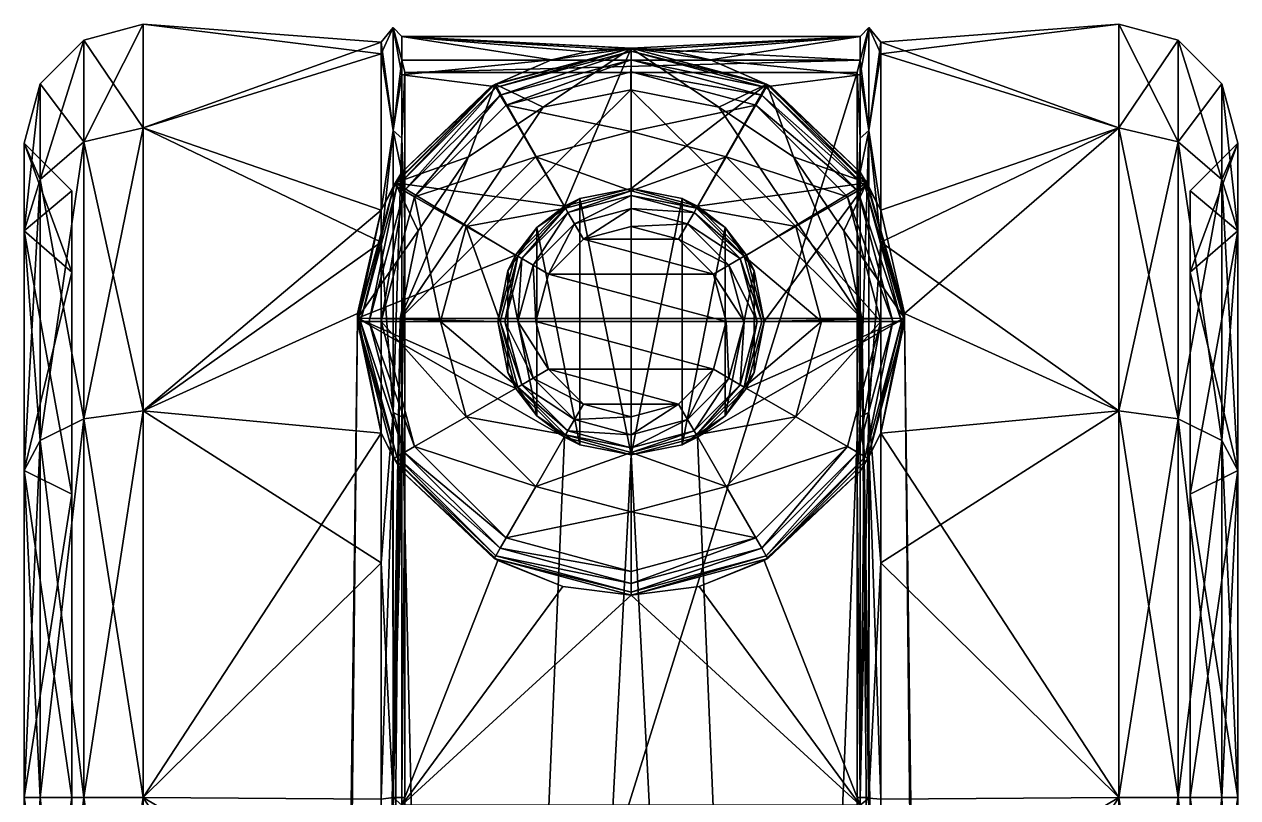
# Model space of a CAD drawing. Extents: x -13.3 to 13.3, y -11.6 to 13.7.
# Drawn here: x -1.004 to 1.004, y 12.441 to 13.72 of the extents above; entities that cross this region are included whole.
import ezdxf

# ---------------------------------------------------------------- set-up
doc = ezdxf.new("R2010")
doc.units = 0
doc.header["$LTSCALE"] = 2
doc.layers.add('AFUCH-3-BSCH', color=4, linetype='Continuous')
doc.layers.add('AFUCH-3-CTPL', color=19, linetype='Continuous')

msp = doc.modelspace()

# ---------------------------------------------------------------- meshes
at = {"layer": 'AFUCH-3-BSCH'}
mesh = msp.add_polyface(dxfattribs=at)
corners = [(-0.1014, 0.9648, 4.9112), (0.382, 13.2333, 4.0265), (-0.382, 13.2333, 4.0265), (-0.0001, 13.6122, 3.992), (-0.1456, 13.5833, 3.9946), (-0.2691, 13.5013, 4.002), (-0.3521, 13.3785, 4.0132), (-0.4911, 1.4132, 4.8831), (-0.0844, 13.432, 3.89), (0, 13.4488, 3.8885), (0.0001, 13.0079, 3.929), (-0.0845, 13.0247, 3.9274), (-0.1559, 13.3842, 3.8944), (-0.156, 13.0726, 3.923), (-0.2037, 13.3127, 3.9009), (-0.2037, 13.1441, 3.9164), (-0.2205, 13.2284, 3.9087), (0, 13.4488, 2.6772), (-0.1102, 13.4193, 2.6772), (-0.1909, 13.3386, 2.6772), (-0.2205, 13.2284, 2.6772), (-0.1909, 13.1181, 2.6772), (-0.1102, 13.0374, 2.6772), (0, 13.0079, 2.6772), (0.6085, 1.2795, 2.6772), (-0.6085, 1.2795, 2.6772), (-0.4527, 13.2343, 2.6772), (-0.3901, 13.4581, 2.6772), (-0.2247, 13.6214, 2.6772), (0, 13.6811, 2.6772), (-0.5792, 1.3129, 3.2287), (-0.5498, 1.3464, 3.7801)]
mesh.append_faces([[corners[k] for k in face] for face in [(8, 11, 12, 12), (12, 13, 14, 14), (23, 25, 22, 22), (22, 26, 21, 21), (21, 26, 20, 20), (20, 26, 19, 19), (19, 27, 18, 18), (18, 29, 17, 17), (26, 30, 2, 2)]], dxfattribs={"vtx0": -1, "vtx1": -1, "vtx2": -1})
mesh.append_faces([[corners[k] for k in face] for face in [(24, 25, 23, 23)]], dxfattribs={"vtx0": -1, "vtx1": -1, "vtx2": -1, "vtx3": -1})
mesh.append_faces([[corners[k] for k in face] for face in [(0, 1, 2, 2), (2, 5, 6, 6), (14, 15, 16, 16), (2, 31, 7, 7)]], dxfattribs={"vtx0": -1, "vtx2": -1})
mesh.append_faces([[corners[k] for k in face] for face in [(2, 3, 4, 4), (12, 11, 13, 13), (14, 13, 15, 15), (22, 25, 26, 26), (19, 26, 27, 27), (18, 27, 28, 28), (18, 28, 29, 29), (2, 30, 31, 31)]], dxfattribs={"vtx0": -1, "vtx2": -1, "vtx3": -1})
mesh.append_faces([[corners[k] for k in face] for face in [(25, 30, 26, 26)]], dxfattribs={"vtx1": -1, "vtx2": -1})
mesh.append_faces([[corners[k] for k in face] for face in [(2, 1, 3, 3), (4, 5, 2, 2), (8, 9, 10, 10), (10, 11, 8, 8)]], dxfattribs={"vtx1": -1, "vtx2": -1, "vtx3": -1})
mesh.append_faces([[corners[k] for k in face] for face in [(2, 7, 0, 0), (17, 9, 8, 8), (17, 8, 18, 18), (18, 8, 12, 12), (18, 12, 19, 19), (19, 12, 14, 14), (19, 14, 20, 20), (20, 14, 16, 16), (20, 16, 15, 15), (20, 15, 21, 21), (21, 15, 13, 13), (21, 13, 22, 22), (22, 13, 11, 11), (22, 11, 23, 23), (23, 11, 10, 10), (3, 29, 4, 4), (4, 29, 28, 28), (4, 28, 5, 5), (5, 28, 27, 27), (5, 27, 6, 6), (6, 27, 26, 26), (6, 26, 2, 2)]], dxfattribs={"vtx2": -1})
mesh = msp.add_polyface(dxfattribs=at)
corners = [(-0.1014, 0.9648, 4.9112), (0.4911, 1.4132, 4.8831), (0.382, 13.2333, 4.0265), (0.3521, 13.3785, 4.0132), (0.2691, 13.5013, 4.002), (0.1455, 13.5834, 3.9946), (-0.0001, 13.6122, 3.992), (0.0001, 13.0079, 3.929), (0, 13.4488, 3.8885), (0.0844, 13.432, 3.89), (0.0845, 13.0247, 3.9274), (0.156, 13.3842, 3.8944), (0.156, 13.0725, 3.923), (0.2037, 13.3127, 3.9009), (0.2037, 13.1441, 3.9164), (0.2205, 13.2283, 3.9087), (0, 13.4488, 2.6772), (0, 13.0079, 2.6772), (0.1102, 13.0374, 2.6772), (0.1909, 13.1181, 2.6772), (0.2205, 13.2284, 2.6772), (0.1909, 13.3386, 2.6772), (0.1102, 13.4193, 2.6772), (0.6085, 1.2795, 2.6772), (0, 13.6811, 2.6772), (0.2247, 13.6214, 2.6772), (0.3901, 13.4581, 2.6772), (0.4527, 13.2343, 2.6772), (0.5498, 1.3464, 3.7801), (0.5792, 1.3129, 3.2287), (0.5932, 1.1888, 3.7299), (0.6375, 1.169, 2.6772)]
mesh.append_faces([[corners[k] for k in face] for face in [(7, 9, 10, 10), (10, 11, 12, 12), (12, 13, 14, 14), (16, 25, 22, 22), (22, 26, 21, 21), (21, 26, 20, 20), (20, 27, 19, 19), (19, 27, 18, 18), (2, 29, 27, 27)]], dxfattribs={"vtx0": -1, "vtx1": -1, "vtx2": -1})
mesh.append_faces([[corners[k] for k in face] for face in [(14, 13, 15, 15), (27, 29, 23, 23), (29, 31, 23, 23)]], dxfattribs={"vtx0": -1, "vtx2": -1})
mesh.append_faces([[corners[k] for k in face] for face in [(2, 4, 5, 5), (2, 5, 6, 6), (7, 8, 9, 9), (10, 9, 11, 11), (12, 11, 13, 13), (23, 17, 18, 18), (16, 24, 25, 25), (22, 25, 26, 26), (20, 26, 27, 27), (18, 27, 23, 23), (2, 28, 29, 29)]], dxfattribs={"vtx0": -1, "vtx2": -1, "vtx3": -1})
mesh.append_faces([[corners[k] for k in face] for face in [(3, 4, 2, 2), (1, 28, 2, 2)]], dxfattribs={"vtx1": -1, "vtx2": -1})
mesh.append_faces([[corners[k] for k in face] for face in [(28, 1, 30, 30)]], dxfattribs={"vtx1": -1, "vtx2": -1, "vtx3": -1})
mesh.append_faces([[corners[k] for k in face] for face in [(9, 8, 16, 16), (17, 7, 10, 10), (17, 10, 18, 18), (18, 10, 12, 12), (18, 12, 19, 19), (19, 12, 14, 14), (19, 14, 20, 20), (20, 14, 15, 15), (20, 15, 13, 13), (20, 13, 21, 21), (21, 13, 11, 11), (21, 11, 22, 22), (22, 11, 9, 9), (22, 9, 16, 16), (2, 27, 3, 3), (3, 27, 26, 26), (3, 26, 4, 4), (4, 26, 25, 25), (4, 25, 5, 5), (5, 25, 24, 24), (5, 24, 6, 6)]], dxfattribs={"vtx2": -1})
mesh.append_faces([[corners[k] for k in face] for face in [(0, 1, 2, 2)]], dxfattribs={"vtx2": -1, "vtx3": -1})
at = {"layer": 'AFUCH-3-CTPL'}
mesh = msp.add_polyface(dxfattribs=at)
corners = [(-0.8071, 13.0807, 0.1517), (-0.9055, 13.0675, 0.1746), (-0.8071, 13.5491, 0.6201), (-0.9055, 13.5262, 0.6333), (-0.8071, 13.7205, 1.2598), (-0.9055, 13.6941, 1.2598), (-0.8071, 13.5491, 1.8996), (-0.9055, 13.5262, 1.8864), (-0.8071, 13.0807, 2.3679), (-0.9055, 13.0675, 2.3451), (-1.0039, 12.9823, 2.1975), (-0.9776, 13.0315, 2.2827), (-1.0039, 13.3786, 1.8012), (-0.9776, 13.4638, 1.8504), (-1.0039, 13.5236, 1.2598), (-0.9776, 13.6221, 1.2598), (-1.0039, 13.3786, 0.7185), (-0.9776, 13.4638, 0.6693), (-1.0039, 12.9823, 0.3222), (-0.9776, 13.0315, 0.237), (-0.4134, 13.6909, 1.5333), (-0.4134, 13.413, 2.0919), (-0.4526, 13.2417, 2.2579), (-0.4134, 13.0437, 2.3885), (-0.4134, 12.8294, 0.0407), (-0.4134, 13.3597, 0.3693), (-0.4134, 13.6716, 0.9097), (-0.9252, 12.9429, 2.1293), (-0.9252, 13.3104, 1.7618), (-0.9252, 13.4449, 1.2598), (-0.9252, 13.3104, 0.7579), (-0.9252, 12.9429, 0.3904)]
mesh.append_faces([[corners[k] for k in face] for face in [(31, 27, 30, 30)]], dxfattribs={"vtx0": -1, "vtx1": -1, "vtx2": -1})
mesh.append_faces([[corners[k] for k in face] for face in [(2, 1, 3, 3), (4, 3, 5, 5), (6, 5, 7, 7), (8, 7, 9, 9), (12, 11, 13, 13), (14, 13, 15, 15), (16, 15, 17, 17), (18, 17, 19, 19), (3, 19, 17, 17), (5, 17, 15, 15), (7, 15, 13, 13), (9, 13, 11, 11), (21, 8, 22, 22), (28, 10, 12, 12), (29, 12, 14, 14), (30, 14, 16, 16), (31, 16, 18, 18), (30, 28, 29, 29)]], dxfattribs={"vtx0": -1, "vtx2": -1})
mesh.append_faces([[corners[k] for k in face] for face in [(30, 27, 28, 28)]], dxfattribs={"vtx0": -1, "vtx2": -1, "vtx3": -1})
mesh.append_faces([[corners[k] for k in face] for face in [(0, 1, 2, 2), (2, 3, 4, 4), (4, 5, 6, 6), (6, 7, 8, 8), (10, 11, 12, 12), (12, 13, 14, 14), (14, 15, 16, 16), (16, 17, 18, 18), (1, 19, 3, 3), (3, 17, 5, 5), (5, 15, 7, 7), (7, 13, 9, 9), (27, 10, 28, 28), (28, 12, 29, 29), (29, 14, 30, 30), (30, 16, 31, 31)]], dxfattribs={"vtx1": -1, "vtx2": -1})
mesh.append_faces([[corners[k] for k in face] for face in [(20, 6, 21, 21), (22, 8, 23, 23), (24, 0, 25, 25), (25, 0, 2, 2), (25, 2, 26, 26), (26, 2, 4, 4), (26, 4, 20, 20), (20, 4, 6, 6)]], dxfattribs={"vtx2": -1})
mesh.append_faces([[corners[k] for k in face] for face in [(21, 6, 8, 8)]], dxfattribs={"vtx2": -1, "vtx3": -1})
mesh = msp.add_polyface(dxfattribs=at)
corners = [(-0.358, 13.435, 2.6378), (-0.3751, 13.4449, 2.6325), (-0.4134, 13.2284, 2.6378), (-0.4331, 13.2284, 2.6325), (-0.358, 13.0217, 2.6378), (-0.3751, 13.0118, 2.6325), (-0.2165, 13.6034, 2.6325), (-0.3921, 13.002, 2.5984), (-0.3875, 13.0046, 2.6181), (-0.4528, 13.2284, 2.5984), (-0.4475, 13.2284, 2.6181), (-0.3921, 13.4547, 2.5984), (-0.3875, 13.4521, 2.6181), (-0.2264, 13.6205, 2.5984), (-0.2237, 13.6159, 2.6181), (-0.374, 12.9669, 0.1368), (-0.3793, 13.0709, 0.1688), (-0.374, 13.3936, 0.4659), (-0.3793, 13.532, 0.6299), (-0.374, 13.6404, 0.9449), (-0.3793, 13.6608, 0.9449), (-0.3937, 13.5445, 0.6227), (-0.3937, 13.7152, 1.2598), (-0.4134, 13.6716, 0.9097), (-0.4134, 13.6909, 1.5333), (-0.3937, 13.0781, 0.1563), (-0.4134, 12.8294, 0.0407), (-0.4134, 13.3597, 0.3693), (-0.3937, 13.5445, 1.897), (-0.4134, 13.413, 2.0919), (-0.3793, 13.4756, 1.9787), (-0.3793, 13.6366, 1.6568), (-0.3793, 13.7001, 1.3026), (-0.4526, 13.2417, 2.2579), (-0.4134, 13.0437, 2.3885), (-0.1318, 13.6615, 1.572), (-0.2307, 13.6179, 1.7092), (-0.2728, 13.0709, 2.6378), (-0.315, 13.2284, 2.6378)]
mesh.append_faces([[corners[k] for k in face] for face in [(4, 37, 2, 2), (2, 38, 0, 0)]], dxfattribs={"vtx0": -1, "vtx1": -1, "vtx2": -1})
mesh.append_faces([[corners[k] for k in face] for face in [(2, 1, 3, 3), (4, 3, 5, 5), (0, 6, 1, 1), (9, 8, 10, 10), (11, 10, 12, 12), (1, 14, 12, 12), (3, 12, 10, 10), (5, 10, 8, 8)]], dxfattribs={"vtx0": -1, "vtx2": -1})
mesh.append_faces([[corners[k] for k in face] for face in [(2, 37, 38, 38)]], dxfattribs={"vtx0": -1, "vtx2": -1, "vtx3": -1})
mesh.append_faces([[corners[k] for k in face] for face in [(0, 1, 2, 2), (2, 3, 4, 4), (7, 8, 9, 9), (9, 10, 11, 11), (11, 12, 13, 13), (1, 12, 3, 3), (3, 10, 5, 5), (16, 25, 18, 18), (31, 35, 32, 32)]], dxfattribs={"vtx1": -1, "vtx2": -1})
mesh.append_faces([[corners[k] for k in face] for face in [(15, 16, 17, 17), (17, 16, 18, 18), (17, 18, 19, 19), (19, 18, 20, 20), (20, 18, 21, 21), (20, 21, 22, 22), (22, 21, 23, 23), (22, 23, 24, 24), (26, 27, 25, 25), (25, 27, 21, 21), (27, 23, 21, 21), (22, 24, 28, 28), (28, 24, 29, 29), (28, 29, 30, 30), (30, 31, 28, 28), (28, 31, 22, 22), (31, 32, 22, 22), (22, 32, 20, 20), (11, 29, 9, 9), (9, 29, 33, 33), (9, 33, 34, 34), (29, 11, 30, 30), (34, 7, 9, 9), (30, 36, 31, 31)]], dxfattribs={"vtx2": -1})
mesh.append_faces([[corners[k] for k in face] for face in [(25, 21, 18, 18)]], dxfattribs={"vtx2": -1, "vtx3": -1})
mesh = msp.add_polyface(dxfattribs=at)
corners = [(0.358, 13.0217, 2.6378), (0.3751, 13.0118, 2.6325), (0.4134, 13.2284, 2.6378), (0.4331, 13.2284, 2.6325), (0.358, 13.435, 2.6378), (0.3751, 13.4449, 2.6325), (0.2264, 13.6205, 2.5984), (0.2237, 13.6159, 2.6181), (0.3921, 13.4547, 2.5984), (0.3875, 13.4521, 2.6181), (0.4528, 13.2284, 2.5984), (0.4475, 13.2284, 2.6181), (0.3921, 13.002, 2.5984), (0.3875, 13.0046, 2.6181), (0.3793, 13.4756, 1.9787), (0.4134, 13.413, 2.0919), (0.3937, 13.5445, 1.897), (0.4134, 13.6909, 1.5333), (0.3937, 13.7152, 1.2598), (0.4134, 13.6716, 0.9097), (0.3937, 13.5445, 0.6227), (0.4134, 13.3597, 0.3693), (0.3937, 13.0781, 0.1563), (0.3793, 13.0709, 0.1688), (0.3793, 13.532, 0.6299), (0.3793, 13.6608, 0.9449), (0.374, 13.6404, 0.9449), (0.374, 13.3936, 0.4659), (0.374, 12.9669, 0.1368), (0.3793, 13.7001, 1.3026), (0.3793, 13.6366, 1.6568), (0.2307, 13.6179, 1.7092), (0.4526, 13.2417, 2.2579), (0.4134, 13.0437, 2.3885), (0.1318, 13.6615, 1.572), (0.315, 13.2284, 2.7953), (0.2728, 13.0709, 2.6378), (0.315, 13.2284, 2.6378), (0.2728, 13.3858, 2.6378)]
mesh.append_faces([[corners[k] for k in face] for face in [(36, 2, 37, 37), (37, 2, 38, 38)]], dxfattribs={"vtx0": -1, "vtx1": -1, "vtx2": -1})
mesh.append_faces([[corners[k] for k in face] for face in [(2, 1, 3, 3), (4, 3, 5, 5), (8, 7, 9, 9), (12, 11, 13, 13), (5, 11, 9, 9), (3, 13, 11, 11), (20, 23, 24, 24), (29, 34, 30, 30), (35, 36, 37, 37)]], dxfattribs={"vtx0": -1, "vtx2": -1})
mesh.append_faces([[corners[k] for k in face] for face in [(36, 0, 2, 2), (38, 2, 4, 4)]], dxfattribs={"vtx0": -1, "vtx2": -1, "vtx3": -1})
mesh.append_faces([[corners[k] for k in face] for face in [(0, 1, 2, 2), (2, 3, 4, 4), (6, 7, 8, 8), (8, 9, 10, 10), (10, 11, 12, 12), (3, 11, 5, 5), (1, 13, 3, 3), (22, 23, 20, 20)]], dxfattribs={"vtx1": -1, "vtx2": -1})
mesh.append_faces([[corners[k] for k in face] for face in [(14, 15, 16, 16), (16, 15, 17, 17), (16, 17, 18, 18), (18, 17, 19, 19), (18, 19, 20, 20), (20, 19, 21, 21), (20, 21, 22, 22), (20, 24, 25, 25), (25, 24, 26, 26), (26, 24, 27, 27), (27, 24, 23, 23), (27, 23, 28, 28), (20, 25, 18, 18), (18, 25, 29, 29), (18, 29, 30, 30), (18, 30, 16, 16), (16, 30, 14, 14), (31, 6, 14, 14), (14, 6, 8, 8), (14, 8, 15, 15), (15, 8, 32, 32), (32, 10, 33, 33), (33, 10, 12, 12), (30, 31, 14, 14)]], dxfattribs={"vtx2": -1})
mesh = msp.add_polyface(dxfattribs=at)
corners = [(0.4528, 13.2284, 2.5984), (0.3875, 13.4521, 2.6181), (0.4475, 13.2284, 2.6181), (0.8071, 13.0807, 2.3679), (0.9055, 13.0675, 2.3451), (0.8071, 13.5491, 1.8996), (0.9055, 13.5262, 1.8864), (0.8071, 13.7205, 1.2598), (0.9055, 13.6941, 1.2598), (0.8071, 13.5491, 0.6201), (0.9055, 13.5262, 0.6333), (0.8071, 13.0807, 0.1517), (0.9055, 13.0675, 0.1746), (1.0039, 12.9823, 0.3222), (0.9776, 13.0315, 0.237), (1.0039, 13.3786, 0.7185), (0.9776, 13.4638, 0.6693), (1.0039, 13.5236, 1.2598), (0.9776, 13.6221, 1.2598), (1.0039, 13.3786, 1.8012), (0.9776, 13.4638, 1.8504), (1.0039, 12.9823, 2.1975), (0.9776, 13.0315, 2.2827), (0.9252, 12.9429, 0.3904), (0.9252, 13.3104, 0.7579), (0.9252, 13.4449, 1.2598), (0.9252, 13.3104, 1.7618), (0.9252, 12.9429, 2.1293), (0.4134, 13.0437, 2.3885), (0.4526, 13.2417, 2.2579), (0.4134, 13.413, 2.0919), (0.4134, 13.6909, 1.5333), (0.4134, 13.6716, 0.9097), (0.4134, 13.3597, 0.3693), (0.3921, 13.4547, 2.5984)]
mesh.append_faces([[corners[k] for k in face] for face in [(27, 23, 26, 26)]], dxfattribs={"vtx0": -1, "vtx1": -1, "vtx2": -1})
mesh.append_faces([[corners[k] for k in face] for face in [(0, 1, 2, 2), (5, 4, 6, 6), (7, 6, 8, 8), (9, 8, 10, 10), (11, 10, 12, 12), (15, 14, 16, 16), (17, 16, 18, 18), (19, 18, 20, 20), (21, 20, 22, 22), (6, 22, 20, 20), (8, 20, 18, 18), (10, 18, 16, 16), (12, 16, 14, 14), (24, 13, 15, 15), (25, 15, 17, 17), (26, 17, 19, 19), (27, 19, 21, 21), (29, 5, 30, 30), (26, 24, 25, 25)]], dxfattribs={"vtx0": -1, "vtx2": -1})
mesh.append_faces([[corners[k] for k in face] for face in [(26, 23, 24, 24)]], dxfattribs={"vtx0": -1, "vtx2": -1, "vtx3": -1})
mesh.append_faces([[corners[k] for k in face] for face in [(3, 4, 5, 5), (5, 6, 7, 7), (7, 8, 9, 9), (9, 10, 11, 11), (13, 14, 15, 15), (15, 16, 17, 17), (17, 18, 19, 19), (19, 20, 21, 21), (4, 22, 6, 6), (6, 20, 8, 8), (8, 18, 10, 10), (10, 16, 12, 12), (23, 13, 24, 24), (24, 15, 25, 25), (25, 17, 26, 26), (26, 19, 27, 27)]], dxfattribs={"vtx1": -1, "vtx2": -1})
mesh.append_faces([[corners[k] for k in face] for face in [(28, 3, 29, 29), (30, 5, 31, 31), (31, 5, 7, 7), (31, 7, 32, 32), (32, 7, 9, 9), (32, 9, 33, 33), (33, 9, 11, 11), (29, 34, 0, 0)]], dxfattribs={"vtx2": -1})
mesh.append_faces([[corners[k] for k in face] for face in [(29, 3, 5, 5)]], dxfattribs={"vtx2": -1, "vtx3": -1})
mesh = msp.add_polyface(dxfattribs=at)
corners = [(0, 13.6417, 2.6378), (0, 13.6614, 2.6325), (-0.2067, 13.5864, 2.6378), (-0.2165, 13.6034, 2.6325), (-0.358, 13.435, 2.6378), (-0.2264, 13.6205, 2.5984), (-0.3875, 13.4521, 2.6181), (-0.2237, 13.6159, 2.6181), (0, 13.6811, 2.5984), (0, 13.6758, 2.6181), (-0.3751, 13.4449, 2.6325), (-0.3793, 13.4756, 1.9787), (-0.3921, 13.4547, 2.5984), (-0.2307, 13.6179, 1.7092), (-0.1318, 13.6615, 1.572), (-0.0739, 13.675, 1.5132), (-0.0388, 13.6794, 1.4908), (0, 13.6811, 1.4817), (-0.3793, 13.7001, 1.3026), (-0.3793, 13.6366, 1.6568), (-0.3793, 13.6608, 0.9449), (0.3793, 13.6608, 0.9449), (-0.374, 13.6404, 0.9449), (0, 13.5433, 2.7953), (0, 13.5433, 2.6378), (-0.1575, 13.5011, 2.7953), (-0.1575, 13.5011, 2.6378), (-0.2728, 13.3858, 2.7953), (-0.2728, 13.3858, 2.6378), (-0.1875, 13.3366, 3.6024), (-0.1807, 13.3327, 3.6319), (-0.1083, 13.4159, 3.6024), (-0.1043, 13.409, 3.6319), (0, 13.4449, 3.6024), (0, 13.437, 3.6319), (0, 13.3858, 3.6614), (0, 13.4154, 3.6535), (-0.0787, 13.3647, 3.6614), (-0.0935, 13.3903, 3.6535), (-0.162, 13.3219, 3.6535), (-0.1875, 13.3366, 2.7953), (-0.1083, 13.4159, 2.7953), (0, 13.4449, 2.7953), (0.0787, 13.3647, 3.6614)]
mesh.append_faces([[corners[k] for k in face] for face in [(24, 2, 26, 26), (42, 25, 41, 41)]], dxfattribs={"vtx0": -1, "vtx1": -1, "vtx2": -1})
mesh.append_faces([[corners[k] for k in face] for face in [(2, 1, 3, 3), (5, 6, 7, 7), (8, 7, 9, 9), (3, 9, 7, 7), (18, 14, 15, 15), (25, 24, 26, 26), (27, 26, 28, 28), (31, 30, 32, 32), (33, 32, 34, 34), (37, 36, 38, 38), (32, 39, 38, 38), (34, 38, 36, 36), (41, 29, 31, 31), (42, 31, 33, 33), (37, 43, 35, 35)]], dxfattribs={"vtx0": -1, "vtx2": -1})
mesh.append_faces([[corners[k] for k in face] for face in [(4, 28, 26, 26), (24, 0, 2, 2), (26, 2, 4, 4), (42, 23, 25, 25), (41, 25, 27, 27)]], dxfattribs={"vtx0": -1, "vtx2": -1, "vtx3": -1})
mesh.append_faces([[corners[k] for k in face] for face in [(0, 1, 2, 2), (2, 3, 4, 4), (5, 7, 8, 8), (1, 9, 3, 3), (3, 7, 10, 10), (20, 21, 22, 22), (23, 24, 25, 25), (25, 26, 27, 27), (29, 30, 31, 31), (31, 32, 33, 33), (35, 36, 37, 37), (32, 38, 34, 34), (40, 29, 41, 41), (41, 31, 42, 42)]], dxfattribs={"vtx1": -1, "vtx2": -1})
mesh.append_faces([[corners[k] for k in face] for face in [(11, 12, 5, 5), (11, 5, 13, 13), (13, 5, 14, 14), (14, 5, 8, 8), (14, 8, 15, 15), (15, 8, 16, 16), (16, 8, 17, 17), (18, 15, 16, 16), (19, 13, 14, 14), (16, 17, 18, 18)]], dxfattribs={"vtx2": -1})
mesh = msp.add_polyface(dxfattribs=at)
corners = [(0.358, 13.435, 2.6378), (0.3751, 13.4449, 2.6325), (0.2067, 13.5864, 2.6378), (0.2165, 13.6034, 2.6325), (0, 13.6417, 2.6378), (0, 13.6614, 2.6325), (0, 13.6811, 2.5984), (0, 13.6758, 2.6181), (0.2264, 13.6205, 2.5984), (0.2237, 13.6159, 2.6181), (0.3875, 13.4521, 2.6181), (0, 13.6811, 1.4817), (0.0388, 13.6794, 1.4908), (0.0739, 13.675, 1.5132), (0.1318, 13.6615, 1.572), (0.2307, 13.6179, 1.7092), (-0.3793, 13.6608, 0.9449), (-0.3793, 13.7001, 1.3026), (0.3793, 13.6608, 0.9449), (0.3793, 13.7001, 1.3026), (0.3793, 13.6366, 1.6568), (-0.374, 13.6404, 0.9449), (0.374, 13.6404, 0.9449), (0.2728, 13.3858, 2.7953), (0.2728, 13.3858, 2.6378), (0.1575, 13.5011, 2.7953), (0.1575, 13.5011, 2.6378), (0, 13.5433, 2.7953), (0, 13.5433, 2.6378), (0, 13.4449, 3.6024), (0, 13.437, 3.6319), (0.1083, 13.4159, 3.6024), (0.1043, 13.409, 3.6319), (0.1875, 13.3366, 3.6024), (0.0787, 13.3647, 3.6614), (0.0935, 13.3903, 3.6535), (0, 13.3858, 3.6614), (0, 13.4154, 3.6535), (0, 13.4449, 2.7953), (0.1083, 13.4159, 2.7953), (0.1875, 13.3366, 2.7953)]
mesh.append_faces([[corners[k] for k in face] for face in [(24, 0, 26, 26), (26, 2, 28, 28), (40, 23, 39, 39), (39, 25, 38, 38)]], dxfattribs={"vtx0": -1, "vtx1": -1, "vtx2": -1})
mesh.append_faces([[corners[k] for k in face] for face in [(2, 1, 3, 3), (4, 3, 5, 5), (8, 7, 9, 9), (3, 10, 9, 9), (5, 9, 7, 7), (18, 17, 19, 19), (25, 24, 26, 26), (27, 26, 28, 28), (31, 30, 32, 32), (36, 35, 37, 37), (32, 37, 35, 35), (39, 29, 31, 31)]], dxfattribs={"vtx0": -1, "vtx2": -1})
mesh.append_faces([[corners[k] for k in face] for face in [(21, 18, 22, 22), (26, 0, 2, 2), (28, 2, 4, 4), (39, 23, 25, 25), (38, 25, 27, 27)]], dxfattribs={"vtx0": -1, "vtx2": -1, "vtx3": -1})
mesh.append_faces([[corners[k] for k in face] for face in [(0, 1, 2, 2), (2, 3, 4, 4), (6, 7, 8, 8), (1, 10, 3, 3), (3, 9, 5, 5), (16, 17, 18, 18), (23, 24, 25, 25), (25, 26, 27, 27), (29, 30, 31, 31), (31, 32, 33, 33), (34, 35, 36, 36), (30, 37, 32, 32), (38, 29, 39, 39), (39, 31, 40, 40)]], dxfattribs={"vtx1": -1, "vtx2": -1})
mesh.append_faces([[corners[k] for k in face] for face in [(11, 6, 12, 12), (12, 6, 13, 13), (13, 6, 14, 14), (14, 6, 8, 8), (14, 8, 15, 15), (19, 17, 11, 11), (19, 11, 12, 12), (12, 13, 19, 19), (20, 14, 15, 15)]], dxfattribs={"vtx2": -1})
mesh.append_faces([[corners[k] for k in face] for face in [(19, 13, 14, 14)]], dxfattribs={"vtx2": -1, "vtx3": -1})
mesh = msp.add_polyface(dxfattribs=at)
corners = [(-0.358, 13.0217, 2.6378), (-0.3751, 13.0118, 2.6325), (-0.2067, 12.8704, 2.6378), (-0.2165, 12.8533, 2.6325), (0, 12.815, 2.6378), (0, 12.7953, 2.6325), (0, 12.7756, 2.5984), (0, 12.7809, 2.6181), (-0.2264, 12.8363, 2.5984), (-0.2237, 12.8408, 2.6181), (-0.3921, 13.002, 2.5984), (-0.3875, 13.0046, 2.6181), (-0.374, 11.915, 0.1368), (-0.3793, 12.441), (-0.374, 12.441, 0.0197), (-0.374, 12.9669, 0.1368), (-0.3793, 13.0709, 0.1688), (0, 12.7756, 2.4744), (-0.1129, 12.79, 2.4704), (-0.2205, 12.833, 2.4571), (-0.3793, 12.9811, 2.398), (-0.3793, 12.4281, 2.5196), (-0.374, 13.6404, 0.9449), (0.374, 13.6404, 0.9449), (-0.374, 11.2415, 0.9449), (-0.2728, 13.0709, 2.7953), (-0.2728, 13.0709, 2.6378), (-0.1575, 12.9556, 2.7953), (-0.1575, 12.9556, 2.6378), (0, 12.9134, 2.7953), (0, 12.9134, 2.6378), (-0.374, 11.4883, 0.4659), (-0.374, 13.3936, 0.4659), (0, 13.0118, 3.6024), (0.1043, 13.0477, 3.6319), (0, 13.0197, 3.6319), (-0.1083, 13.0408, 3.6024), (-0.1043, 13.0477, 3.6319), (0.0935, 13.0664, 3.6535), (0, 13.0413, 3.6535), (0, 13.0118, 2.7953), (-0.1083, 13.0408, 2.7953)]
mesh.append_faces([[corners[k] for k in face] for face in [(22, 23, 24, 24), (26, 0, 28, 28), (28, 2, 30, 30), (22, 31, 32, 32), (32, 31, 15, 15), (41, 27, 40, 40)]], dxfattribs={"vtx0": -1, "vtx1": -1, "vtx2": -1})
mesh.append_faces([[corners[k] for k in face] for face in [(2, 1, 3, 3), (4, 3, 5, 5), (8, 7, 9, 9), (10, 9, 11, 11), (3, 11, 9, 9), (5, 9, 7, 7), (27, 26, 28, 28), (29, 28, 30, 30), (15, 12, 14, 14), (33, 34, 35, 35), (36, 35, 37, 37), (35, 38, 39, 39), (41, 33, 36, 36)]], dxfattribs={"vtx0": -1, "vtx2": -1})
mesh.append_faces([[corners[k] for k in face] for face in [(28, 0, 2, 2), (30, 2, 4, 4), (41, 25, 27, 27), (40, 27, 29, 29)]], dxfattribs={"vtx0": -1, "vtx2": -1, "vtx3": -1})
mesh.append_faces([[corners[k] for k in face] for face in [(0, 1, 2, 2), (2, 3, 4, 4), (6, 7, 8, 8), (8, 9, 10, 10), (1, 11, 3, 3), (3, 9, 5, 5), (25, 26, 27, 27), (27, 28, 29, 29), (24, 31, 22, 22), (33, 35, 36, 36), (35, 39, 37, 37), (40, 33, 41, 41)]], dxfattribs={"vtx1": -1, "vtx2": -1})
mesh.append_faces([[corners[k] for k in face] for face in [(12, 13, 14, 14), (14, 13, 15, 15), (15, 13, 16, 16), (17, 6, 18, 18), (18, 6, 8, 8), (18, 8, 19, 19), (19, 8, 20, 20), (20, 8, 10, 10), (20, 21, 19, 19), (19, 21, 18, 18), (18, 21, 17, 17)]], dxfattribs={"vtx2": -1})
mesh = msp.add_polyface(dxfattribs=at)
corners = [(0.3937, 12.441, -0.0144), (0.4134, 12.2067, 0.0019), (0.3937, 11.8038, 0.1563), (0.4134, 11.6397, 0.2622), (0.3937, 11.3374, 1.897), (0.4134, 11.3732, 1.9649), (0.3937, 11.8038, 2.3634), (0.4134, 11.8335, 2.386), (0.3937, 12.4396, 2.5341), (0.3793, 12.4281, 2.5196), (0.3793, 11.8777, 2.3868), (0.3793, 11.441, 2.0262), (0.3937, 11.3374, 0.6227), (0.3793, 11.3499, 0.6299), (0.3793, 11.811, 0.1688), (0.374, 11.915, 0.1368), (0.3793, 12.441), (0.374, 11.4883, 0.4659), (0.8071, 12.441, -0.0197), (0.9055, 12.441, 0.0067), (0.8071, 11.8012, 0.1517), (0.9055, 11.8144, 0.1746), (0.8071, 11.3328, 0.6201), (0.8071, 11.3328, 1.8996), (0.9055, 11.3557, 1.8864), (0.8071, 11.8012, 2.3679), (0.9055, 11.8144, 2.3451), (0.8071, 12.441, 2.5394), (1.0039, 11.8996, 2.1975), (0.9776, 12.441, 2.4409), (0.9776, 11.8504, 2.2827), (1.0039, 11.5033, 1.8012), (1.0039, 11.5033, 0.7185), (0.9776, 11.4181, 0.6693), (1.0039, 11.8996, 0.3222), (0.9776, 11.8504, 0.237), (0.9776, 12.441, 0.0787), (0.9055, 11.3557, 0.6333), (0.9776, 11.4181, 1.8504), (0.9055, 12.441, 2.513), (0.9252, 11.939, 2.1293), (1.0039, 12.441, 2.3425), (0.9252, 11.5715, 1.7618), (0.9252, 11.5715, 0.7579), (0.9252, 11.939, 0.3904), (-0.3793, 12.4281, 2.5196), (0.374, 11.2415, 0.9449), (0.374, 13.6404, 0.9449), (0.374, 12.9669, 0.1368), (-0.374, 11.2415, 0.9449)]
mesh.append_faces([[corners[k] for k in face] for face in [(44, 40, 43, 43)]], dxfattribs={"vtx0": -1, "vtx1": -1, "vtx2": -1})
mesh.append_faces([[corners[k] for k in face] for face in [(2, 13, 14, 14), (20, 19, 21, 21), (25, 24, 26, 26), (28, 29, 30, 30), (34, 33, 35, 35), (21, 36, 35, 35), (26, 38, 30, 30), (40, 41, 28, 28), (42, 28, 31, 31), (44, 32, 34, 34)]], dxfattribs={"vtx0": -1, "vtx2": -1})
mesh.append_faces([[corners[k] for k in face] for face in [(43, 40, 42, 42), (48, 15, 17, 17), (49, 47, 46, 46)]], dxfattribs={"vtx0": -1, "vtx2": -1, "vtx3": -1})
mesh.append_faces([[corners[k] for k in face] for face in [(12, 13, 2, 2), (2, 14, 0, 0), (18, 19, 20, 20), (20, 21, 22, 22), (23, 24, 25, 25), (25, 26, 27, 27), (28, 30, 31, 31), (32, 33, 34, 34), (19, 36, 21, 21), (21, 35, 37, 37), (24, 38, 26, 26), (26, 30, 39, 39), (40, 28, 42, 42), (43, 32, 44, 44), (9, 45, 10, 10), (46, 47, 17, 17)]], dxfattribs={"vtx1": -1, "vtx2": -1})
mesh.append_faces([[corners[k] for k in face] for face in [(0, 1, 2, 2), (2, 1, 3, 3), (4, 5, 6, 6), (6, 5, 7, 7), (6, 7, 8, 8), (8, 9, 10, 10), (8, 10, 6, 6), (6, 10, 11, 11), (15, 16, 14, 14), (15, 14, 17, 17), (1, 18, 20, 20), (1, 20, 3, 3), (5, 23, 25, 25), (5, 25, 7, 7), (7, 25, 27, 27)]], dxfattribs={"vtx2": -1})
mesh = msp.add_polyface(dxfattribs=at)
corners = [(0, 12.815, 2.6378), (0, 12.7953, 2.6325), (0.2067, 12.8704, 2.6378), (0.2165, 12.8533, 2.6325), (0.358, 13.0217, 2.6378), (0.3751, 13.0118, 2.6325), (0.3921, 13.002, 2.5984), (0.3875, 13.0046, 2.6181), (0.2264, 12.8363, 2.5984), (0.2237, 12.8408, 2.6181), (0, 12.7756, 2.5984), (0, 12.7809, 2.6181), (0.386, 12.9918, 2.4025), (0.3793, 12.9811, 2.398), (0.3793, 12.4281, 2.5196), (0.3937, 12.441, -0.0144), (0.3793, 11.811, 0.1688), (0.3793, 12.441), (0.3937, 13.0781, 0.1563), (0.3793, 13.0709, 0.1688), (0.374, 12.9669, 0.1368), (0.374, 12.441, 0.0197), (0.374, 11.915, 0.1368), (0.2205, 12.833, 2.4571), (0.1129, 12.79, 2.4704), (0, 12.7756, 2.4744), (-0.3793, 12.4281, 2.5196), (0.374, 11.4883, 0.4659), (0.374, 13.6404, 0.9449), (0.374, 13.3936, 0.4659), (0, 12.9134, 2.7953), (0, 12.9134, 2.6378), (0.1575, 12.9556, 2.7953), (0.1575, 12.9556, 2.6378), (0.2728, 13.0709, 2.7953), (0.2728, 13.0709, 2.6378), (0.1083, 13.0408, 3.6024), (0.1043, 13.0477, 3.6319), (0, 13.0118, 3.6024), (0.0935, 13.0664, 3.6535), (0, 13.0197, 3.6319), (0.1083, 13.0408, 2.7953), (0, 13.0118, 2.7953)]
mesh.append_faces([[corners[k] for k in face] for face in [(31, 2, 33, 33), (33, 4, 35, 35), (42, 32, 41, 41)]], dxfattribs={"vtx0": -1, "vtx1": -1, "vtx2": -1})
mesh.append_faces([[corners[k] for k in face] for face in [(2, 1, 3, 3), (4, 3, 5, 5), (8, 7, 9, 9), (10, 9, 11, 11), (3, 11, 9, 9), (5, 9, 7, 7), (15, 16, 17, 17), (18, 17, 19, 19), (32, 31, 33, 33), (34, 33, 35, 35), (42, 36, 38, 38)]], dxfattribs={"vtx0": -1, "vtx2": -1})
mesh.append_faces([[corners[k] for k in face] for face in [(27, 28, 29, 29), (27, 29, 20, 20), (31, 0, 2, 2), (33, 2, 4, 4), (42, 30, 32, 32), (41, 32, 34, 34)]], dxfattribs={"vtx0": -1, "vtx2": -1, "vtx3": -1})
mesh.append_faces([[corners[k] for k in face] for face in [(0, 1, 2, 2), (2, 3, 4, 4), (6, 7, 8, 8), (8, 9, 10, 10), (1, 11, 3, 3), (3, 9, 5, 5), (21, 22, 20, 20), (30, 31, 32, 32), (32, 33, 34, 34), (36, 37, 38, 38), (37, 39, 40, 40), (41, 36, 42, 42)]], dxfattribs={"vtx1": -1, "vtx2": -1})
mesh.append_faces([[corners[k] for k in face] for face in [(12, 13, 14, 14), (20, 19, 17, 17), (20, 17, 21, 21), (21, 17, 22, 22), (13, 6, 8, 8), (13, 8, 23, 23), (23, 8, 24, 24), (24, 8, 10, 10), (24, 10, 25, 25), (25, 26, 14, 14), (25, 14, 24, 24), (24, 14, 23, 23), (23, 14, 13, 13)]], dxfattribs={"vtx2": -1})
mesh = msp.add_polyface(dxfattribs=at)
corners = [(-0.2728, 13.3858, 2.7953), (-0.2728, 13.3858, 2.6378), (-0.315, 13.2284, 2.7953), (-0.315, 13.2284, 2.6378), (-0.2728, 13.0709, 2.7953), (-0.2728, 13.0709, 2.6378), (-0.358, 13.435, 2.6378), (-0.1083, 13.0408, 3.6024), (-0.1043, 13.0477, 3.6319), (-0.1875, 13.1201, 3.6024), (-0.1807, 13.124, 3.6319), (-0.2165, 13.2284, 3.6024), (-0.2086, 13.2284, 3.6319), (-0.1875, 13.3366, 3.6024), (-0.1807, 13.3327, 3.6319), (-0.0787, 13.3647, 3.6614), (-0.0935, 13.3903, 3.6535), (-0.1364, 13.3071, 3.6614), (-0.162, 13.3219, 3.6535), (-0.1575, 13.2284, 3.6614), (-0.187, 13.2284, 3.6535), (-0.1364, 13.1496, 3.6614), (-0.162, 13.1348, 3.6535), (-0.0787, 13.092, 3.6614), (-0.0935, 13.0664, 3.6535), (0, 13.0709, 3.6614), (0, 13.0413, 3.6535), (-0.1043, 13.409, 3.6319), (-0.1875, 13.1201, 2.7953), (-0.2165, 13.2284, 2.7953), (-0.1875, 13.3366, 2.7953), (-0.1083, 13.0408, 2.7953), (-0.1083, 13.4159, 2.7953), (0.1575, 13.2284, 3.6614), (0.1364, 13.1496, 3.6614), (0.0787, 13.092, 3.6614), (0.1364, 13.3071, 3.6614)]
mesh.append_faces([[corners[k] for k in face] for face in [(32, 0, 30, 30), (30, 0, 29, 29), (29, 2, 28, 28), (28, 4, 31, 31), (17, 36, 15, 15)]], dxfattribs={"vtx0": -1, "vtx1": -1, "vtx2": -1})
mesh.append_faces([[corners[k] for k in face] for face in [(2, 1, 3, 3), (4, 3, 5, 5), (9, 8, 10, 10), (11, 10, 12, 12), (13, 12, 14, 14), (17, 16, 18, 18), (19, 18, 20, 20), (21, 20, 22, 22), (23, 22, 24, 24), (25, 24, 26, 26), (14, 20, 18, 18), (8, 26, 24, 24), (10, 24, 22, 22), (12, 22, 20, 20), (29, 9, 11, 11), (30, 11, 13, 13), (28, 7, 9, 9)]], dxfattribs={"vtx0": -1, "vtx2": -1})
mesh.append_faces([[corners[k] for k in face] for face in [(6, 3, 1, 1), (29, 0, 2, 2), (28, 2, 4, 4), (33, 17, 19, 19), (34, 19, 21, 21), (35, 21, 23, 23)]], dxfattribs={"vtx0": -1, "vtx2": -1, "vtx3": -1})
mesh.append_faces([[corners[k] for k in face] for face in [(0, 1, 2, 2), (2, 3, 4, 4), (7, 8, 9, 9), (9, 10, 11, 11), (11, 12, 13, 13), (15, 16, 17, 17), (17, 18, 19, 19), (19, 20, 21, 21), (21, 22, 23, 23), (23, 24, 25, 25), (12, 20, 14, 14), (14, 18, 27, 27), (8, 24, 10, 10), (10, 22, 12, 12), (28, 9, 29, 29), (29, 11, 30, 30), (31, 7, 28, 28)]], dxfattribs={"vtx1": -1, "vtx2": -1})
mesh = msp.add_polyface(dxfattribs=at)
corners = [(0.2728, 13.0709, 2.7953), (0.2728, 13.0709, 2.6378), (0.315, 13.2284, 2.7953), (0.315, 13.2284, 2.6378), (0.2728, 13.3858, 2.7953), (0.2728, 13.3858, 2.6378), (0.1875, 13.3366, 3.6024), (0.1807, 13.3327, 3.6319), (0.2165, 13.2284, 3.6024), (0.2086, 13.2284, 3.6319), (0.1875, 13.1201, 3.6024), (0.1807, 13.124, 3.6319), (0.1083, 13.0408, 3.6024), (0.1043, 13.0477, 3.6319), (0.1043, 13.409, 3.6319), (0.1364, 13.1496, 3.6614), (0.162, 13.1348, 3.6535), (0.1575, 13.2284, 3.6614), (0.187, 13.2284, 3.6535), (0.1364, 13.3071, 3.6614), (0.162, 13.3219, 3.6535), (0.0787, 13.3647, 3.6614), (0.0935, 13.3903, 3.6535), (0, 13.0709, 3.6614), (0, 13.0413, 3.6535), (0.0787, 13.092, 3.6614), (0.0935, 13.0664, 3.6535), (0.1875, 13.3366, 2.7953), (0.1083, 13.4159, 3.6024), (0.2165, 13.2284, 2.7953), (0.1875, 13.1201, 2.7953), (0.1083, 13.0408, 2.7953), (-0.1364, 13.3071, 3.6614), (-0.1575, 13.2284, 3.6614), (-0.1364, 13.1496, 3.6614), (-0.0787, 13.092, 3.6614), (-0.0787, 13.3647, 3.6614)]
mesh.append_faces([[corners[k] for k in face] for face in [(4, 27, 2, 2), (31, 0, 30, 30), (19, 32, 17, 17), (17, 33, 15, 15), (15, 34, 25, 25)]], dxfattribs={"vtx0": -1, "vtx1": -1, "vtx2": -1})
mesh.append_faces([[corners[k] for k in face] for face in [(4, 3, 5, 5), (8, 7, 9, 9), (10, 9, 11, 11), (12, 11, 13, 13), (6, 14, 7, 7), (17, 16, 18, 18), (19, 18, 20, 20), (21, 20, 22, 22), (25, 24, 26, 26), (15, 26, 16, 16), (7, 22, 20, 20), (9, 20, 18, 18), (11, 18, 16, 16), (13, 16, 26, 26), (27, 28, 6, 6), (29, 6, 8, 8), (30, 8, 10, 10), (31, 10, 12, 12), (25, 35, 23, 23)]], dxfattribs={"vtx0": -1, "vtx2": -1})
mesh.append_faces([[corners[k] for k in face] for face in [(2, 27, 29, 29), (2, 29, 30, 30), (30, 0, 2, 2), (36, 19, 21, 21)]], dxfattribs={"vtx0": -1, "vtx2": -1, "vtx3": -1})
mesh.append_faces([[corners[k] for k in face] for face in [(0, 1, 2, 2), (2, 3, 4, 4), (6, 7, 8, 8), (8, 9, 10, 10), (10, 11, 12, 12), (15, 16, 17, 17), (17, 18, 19, 19), (19, 20, 21, 21), (23, 24, 25, 25), (25, 26, 15, 15), (14, 22, 7, 7), (7, 20, 9, 9), (9, 18, 11, 11), (11, 16, 13, 13), (27, 6, 29, 29), (29, 8, 30, 30), (30, 10, 31, 31)]], dxfattribs={"vtx1": -1, "vtx2": -1})
mesh = msp.add_polyface(dxfattribs=at)
corners = [(0.3937, 13.0781, 0.1563), (0.4134, 13.3597, 0.3693), (0.4134, 12.8294, 0.0407), (0.3937, 12.441, -0.0144), (0.4134, 12.2067, 0.0019), (0.3937, 12.4396, 2.5341), (0.4134, 11.8335, 2.386), (0.4134, 12.4383, 2.5394), (0.3941, 13.0056, 2.4025), (0.4134, 13.0437, 2.3885), (0.386, 12.9918, 2.4025), (0.3793, 12.4281, 2.5196), (0.3793, 12.441), (0.8071, 13.0807, 0.1517), (0.9055, 13.0675, 0.1746), (0.8071, 12.441, -0.0197), (0.9055, 12.441, 0.0067), (0.8071, 12.441, 2.5394), (0.9055, 11.8144, 2.3451), (0.9055, 12.441, 2.513), (0.8071, 13.0807, 2.3679), (0.9055, 13.0675, 2.3451), (1.0039, 11.8996, 0.3222), (0.9776, 11.8504, 0.237), (1.0039, 12.441, 0.1772), (0.9776, 12.441, 0.0787), (1.0039, 12.9823, 0.3222), (0.9776, 13.0315, 0.237), (1.0039, 12.9823, 2.1975), (0.9776, 13.0315, 2.2827), (1.0039, 12.441, 2.3425), (0.9776, 12.441, 2.4409), (1.0039, 11.8996, 2.1975), (0.9776, 11.8504, 2.2827), (0.9252, 12.9429, 2.1293), (0.9252, 12.441, 2.2638), (0.9252, 11.939, 2.1293), (0.9252, 11.939, 0.3904), (0.9252, 12.441, 0.2559), (0.9252, 12.9429, 0.3904), (0.3921, 13.002, 2.5984), (0.3793, 12.9811, 2.398)]
mesh.append_faces([[corners[k] for k in face] for face in [(36, 37, 35, 35), (35, 38, 34, 34)]], dxfattribs={"vtx0": -1, "vtx1": -1, "vtx2": -1})
mesh.append_faces([[corners[k] for k in face] for face in [(15, 14, 16, 16), (17, 18, 19, 19), (20, 19, 21, 21), (24, 23, 25, 25), (26, 25, 27, 27), (30, 29, 31, 31), (21, 31, 29, 29), (16, 27, 25, 25), (19, 33, 31, 31), (35, 28, 30, 30), (38, 22, 24, 24), (39, 24, 26, 26)]], dxfattribs={"vtx0": -1, "vtx2": -1})
mesh.append_faces([[corners[k] for k in face] for face in [(35, 37, 38, 38), (34, 38, 39, 39)]], dxfattribs={"vtx0": -1, "vtx2": -1, "vtx3": -1})
mesh.append_faces([[corners[k] for k in face] for face in [(3, 12, 0, 0), (13, 14, 15, 15), (17, 19, 20, 20), (22, 23, 24, 24), (24, 25, 26, 26), (28, 29, 30, 30), (30, 31, 32, 32), (19, 31, 21, 21), (14, 27, 16, 16), (34, 28, 35, 35), (35, 30, 36, 36), (37, 22, 38, 38), (38, 24, 39, 39)]], dxfattribs={"vtx1": -1, "vtx2": -1})
mesh.append_faces([[corners[k] for k in face] for face in [(0, 1, 2, 2), (0, 2, 3, 3), (3, 2, 4, 4), (5, 6, 7, 7), (5, 7, 8, 8), (8, 7, 9, 9), (8, 10, 5, 5), (5, 10, 11, 11), (7, 17, 9, 9), (9, 17, 20, 20), (1, 13, 2, 2), (2, 13, 15, 15), (2, 15, 4, 4), (6, 17, 7, 7), (9, 40, 8, 8), (8, 40, 10, 10), (10, 40, 41, 41)]], dxfattribs={"vtx2": -1})
mesh = msp.add_polyface(dxfattribs=at)
corners = [(-0.4134, 13.0437, 2.3885), (-0.4134, 12.4383, 2.5394), (-0.3941, 13.0056, 2.4025), (-0.3937, 12.441, 2.5341), (-0.3793, 12.9811, 2.398), (-0.3793, 12.4281, 2.5196), (-0.4134, 11.8335, 2.386), (-0.3937, 11.8038, 0.1563), (-0.4134, 12.2067, 0.0019), (-0.3937, 12.441, -0.0144), (-0.3793, 12.441), (-0.3793, 13.0709, 0.1688), (-0.4134, 12.8294, 0.0407), (-0.3937, 13.0781, 0.1563), (-0.386, 12.9918, 2.4025), (-0.3921, 13.002, 2.5984), (-0.8071, 13.0807, 2.3679), (-0.9055, 13.0675, 2.3451), (-0.8071, 12.441, 2.5394), (-0.9055, 12.441, 2.513), (-0.8071, 12.441, -0.0197), (-0.9055, 11.8144, 0.1746), (-0.9055, 12.441, 0.0067), (-0.8071, 13.0807, 0.1517), (-0.9055, 13.0675, 0.1746), (-1.0039, 12.441, 2.3425), (-0.9776, 11.8504, 2.2827), (-0.9776, 12.441, 2.4409), (-1.0039, 12.9823, 2.1975), (-0.9776, 13.0315, 2.2827), (-1.0039, 12.9823, 0.3222), (-0.9776, 13.0315, 0.237), (-1.0039, 12.441, 0.1772), (-0.9776, 12.441, 0.0787), (-0.9776, 11.8504, 0.237), (-0.8071, 11.8012, 0.1517), (-0.9252, 12.9429, 0.3904), (-0.9252, 12.441, 0.2559), (-0.9252, 11.939, 0.3904), (-0.9252, 12.441, 2.2638), (-1.0039, 11.8996, 2.1975), (-0.9252, 12.9429, 2.1293), (-0.9252, 11.939, 2.1293)]
mesh.append_faces([[corners[k] for k in face] for face in [(38, 42, 37, 37), (37, 39, 36, 36)]], dxfattribs={"vtx0": -1, "vtx1": -1, "vtx2": -1})
mesh.append_faces([[corners[k] for k in face] for face in [(18, 17, 19, 19), (20, 21, 22, 22), (23, 22, 24, 24), (25, 26, 27, 27), (28, 27, 29, 29), (32, 31, 33, 33), (24, 33, 31, 31), (19, 29, 27, 27), (22, 34, 33, 33), (37, 30, 32, 32), (39, 40, 25, 25), (41, 25, 28, 28)]], dxfattribs={"vtx0": -1, "vtx2": -1})
mesh.append_faces([[corners[k] for k in face] for face in [(37, 42, 39, 39), (36, 39, 41, 41)]], dxfattribs={"vtx0": -1, "vtx2": -1, "vtx3": -1})
mesh.append_faces([[corners[k] for k in face] for face in [(10, 9, 11, 11), (16, 17, 18, 18), (20, 22, 23, 23), (25, 27, 28, 28), (30, 31, 32, 32), (22, 33, 24, 24), (17, 29, 19, 19), (36, 30, 37, 37), (37, 32, 38, 38), (39, 25, 41, 41)]], dxfattribs={"vtx1": -1, "vtx2": -1})
mesh.append_faces([[corners[k] for k in face] for face in [(0, 1, 2, 2), (2, 1, 3, 3), (2, 3, 4, 4), (4, 3, 5, 5), (1, 6, 3, 3), (7, 8, 9, 9), (8, 12, 9, 9), (9, 12, 13, 13), (4, 14, 2, 2), (4, 15, 14, 14), (14, 15, 2, 2), (2, 15, 0, 0), (0, 16, 18, 18), (0, 18, 1, 1), (8, 35, 20, 20), (8, 20, 12, 12), (12, 20, 23, 23)]], dxfattribs={"vtx2": -1})
mesh.append_faces([[corners[k] for k in face] for face in [(7, 9, 10, 10), (9, 13, 11, 11)]], dxfattribs={"vtx2": -1, "vtx3": -1})
mesh = msp.add_polyface(dxfattribs=at)
corners = [(-0.3793, 12.4281, 2.5196), (-0.3937, 12.441, 2.5341), (-0.3793, 11.8777, 2.3868), (-0.3937, 11.8038, 2.3634), (-0.3793, 11.441, 2.0262), (-0.3793, 11.3499, 0.6299), (-0.3937, 11.3374, 0.6227), (-0.3793, 11.811, 0.1688), (-0.374, 11.4883, 0.4659), (-0.374, 11.915, 0.1368), (-0.3793, 12.441), (-0.4134, 11.8335, 2.386), (-0.4134, 11.3732, 1.9649), (-0.4134, 11.6397, 0.2622), (-0.3937, 11.8038, 0.1563), (-0.4134, 12.2067, 0.0019), (0.3793, 11.8777, 2.3868), (-0.8071, 12.441, 2.5394), (-0.9055, 12.441, 2.513), (-0.8071, 11.8012, 2.3679), (-0.9055, 11.8144, 2.3451), (-0.8071, 11.3328, 0.6201), (-0.9055, 11.3557, 0.6333), (-0.8071, 11.8012, 0.1517), (-0.9055, 11.8144, 0.1746), (-0.8071, 12.441, -0.0197), (-1.0039, 11.8996, 2.1975), (-0.9776, 11.8504, 2.2827), (-1.0039, 12.441, 2.3425), (-1.0039, 12.441, 0.1772), (-0.9776, 12.441, 0.0787), (-1.0039, 11.8996, 0.3222), (-0.9776, 11.8504, 0.237), (-1.0039, 11.5033, 0.7185), (-1.0039, 11.5033, 1.8012), (-0.9776, 11.4181, 1.8504), (-0.9776, 12.441, 2.4409), (-0.9055, 11.3557, 1.8864), (-0.9776, 11.4181, 0.6693), (-0.9055, 12.441, 0.0067), (-0.4134, 12.4383, 2.5394), (-0.9252, 11.939, 0.3904), (-0.9252, 11.5715, 0.7579), (-0.9252, 11.5715, 1.7618), (-0.9252, 11.939, 2.1293), (-0.9252, 12.441, 2.2638), (-0.374, 12.9669, 0.1368)]
mesh.append_faces([[corners[k] for k in face] for face in [(44, 41, 43, 43)]], dxfattribs={"vtx0": -1, "vtx1": -1, "vtx2": -1})
mesh.append_faces([[corners[k] for k in face] for face in [(16, 0, 2, 2), (19, 18, 20, 20), (23, 22, 24, 24), (31, 30, 32, 32), (26, 35, 27, 27), (20, 36, 27, 27), (24, 38, 32, 32), (41, 29, 31, 31), (42, 31, 33, 33), (44, 34, 26, 26)]], dxfattribs={"vtx0": -1, "vtx2": -1})
mesh.append_faces([[corners[k] for k in face] for face in [(46, 8, 9, 9), (43, 41, 42, 42)]], dxfattribs={"vtx0": -1, "vtx2": -1, "vtx3": -1})
mesh.append_faces([[corners[k] for k in face] for face in [(5, 6, 7, 7), (7, 14, 10, 10), (17, 18, 19, 19), (21, 22, 23, 23), (23, 24, 25, 25), (26, 27, 28, 28), (29, 30, 31, 31), (31, 32, 33, 33), (34, 35, 26, 26), (18, 36, 20, 20), (20, 27, 37, 37), (22, 38, 24, 24), (24, 32, 39, 39), (41, 31, 42, 42), (43, 34, 44, 44), (44, 26, 45, 45)]], dxfattribs={"vtx1": -1, "vtx2": -1})
mesh.append_faces([[corners[k] for k in face] for face in [(0, 1, 2, 2), (2, 1, 3, 3), (2, 3, 4, 4), (8, 7, 9, 9), (9, 7, 10, 10), (1, 11, 3, 3), (11, 12, 3, 3), (6, 13, 14, 14), (13, 15, 14, 14), (40, 17, 11, 11), (11, 17, 19, 19), (11, 19, 12, 12), (13, 21, 23, 23), (13, 23, 15, 15)]], dxfattribs={"vtx2": -1})
mesh.append_faces([[corners[k] for k in face] for face in [(6, 14, 7, 7), (16, 2, 4, 4)]], dxfattribs={"vtx2": -1, "vtx3": -1})

doc.saveas('drawing.dxf')
